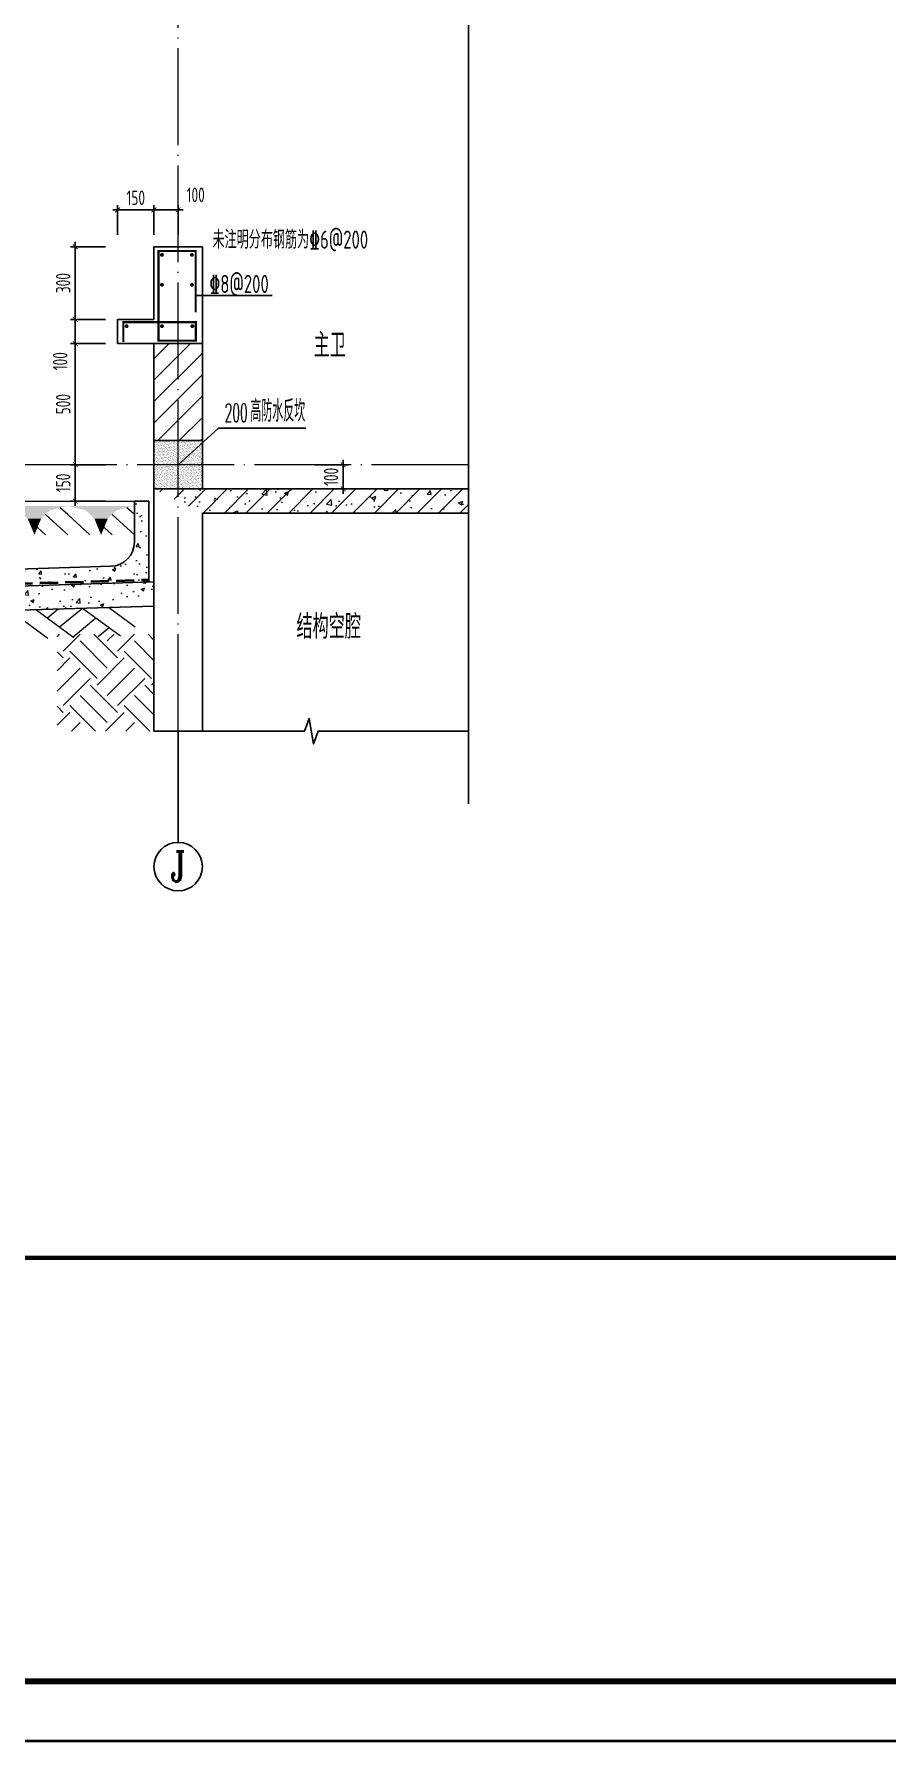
# Model space of a CAD drawing. Extents: x -812054 to 22247, y -644080 to 1003627.
# Drawn here: x -88209 to -84690, y -234941 to -227890 of the extents above; entities that cross this region are included whole.
import ezdxf
from ezdxf.enums import TextEntityAlignment as Align

# ---------------------------------------------------------------- set-up
doc = ezdxf.new("R2010")
doc.units = 0
doc.header["$LTSCALE"] = 1000
doc.linetypes.add('DASH', pattern=[0.35, 0.25, -0.1])
doc.linetypes.add('DOTE', pattern=[2.42, 2, -0.2, 0.02, -0.2])
doc.layers.get('0').update_dxf_attribs({"linetype": 'CONTINUOUS'})
doc.layers.get('DEFPOINTS').update_dxf_attribs({"linetype": 'CONTINUOUS'})
for name, color, linetype in [('A-AXIS_TEXT', 7, 'CONTINUOUS'), ('AXIS', 3, 'CONTINUOUS'), ('COLUMN', 4, 'CONTINUOUS'), ('DIM', 2, 'CONTINUOUS'), ('DIM_IDEN', 67, 'CONTINUOUS'), ('DIM_SYMB', 3, 'CONTINUOUS'), ('PUB_TEXT', 2, 'CONTINUOUS'), ('REIN', 6, 'CONTINUOUS'), ('S-引出线', 40, 'CONTINUOUS'), ('TEXT', 2, 'CONTINUOUS'), ('WALL', 5, 'CONTINUOUS'), ('立面-看线', 251, 'CONTINUOUS')]:
    doc.layers.add(name, color=color, linetype=linetype)
for name, color, linetype, lineweight in [('AXIS_TEXT', 7, 'CONTINUOUS', 20), ('DOTE', 19, 'DOTE', 9), ('PUB_HATCH', 8, 'CONTINUOUS', 9), ('图框', 9, 'CONTINUOUS', 18), ('填充', 251, 'CONTINUOUS', 5), ('立面-中轮廓线', 30, 'CONTINUOUS', 35), ('粉刷', 251, 'CONTINUOUS', 9)]:
    doc.layers.add(name, color=color, linetype=linetype, lineweight=lineweight)
doc.layers.add('yichutu', color=7, linetype='CONTINUOUS', true_color=0xffffff)
doc.styles.add('_TCH_AXIS', font='COMPLEX', dxfattribs={"bigfont": 'GBCBIG'})
doc.styles.add('COMPLEX', font='COMPLEX')
doc.styles.add('DIM_FONT_T3', font='SIMPLEX', dxfattribs={"width": 0.705882, "bigfont": 'GBCBIG'})
doc.styles.add('TSSD_DIMENSION', font='Tssdeng.shx', dxfattribs={"width": 0.7, "bigfont": 'tssdchn.shx'})
doc.styles.add('TSSD_REIN', font='tssdeng.shx', dxfattribs={"width": 0.7, "height": 300, "bigfont": 'tssdchn.shx'})
doc.styles.add('w', font='tssdeng.shx', dxfattribs={"width": 0.8, "bigfont": 'tssdchn.shx'})
doc.dimstyles.new('TSSD_20_20', dxfattribs={"dimtxt": 60, "dimasz": 20, "dimexe": 20, "dimexo": 50, "dimgap": 20, "dimtad": 1, "dimdec": 0, "dimzin": 0, "dimdsep": 46, "dimtxsty": 'TSSD_DIMENSION', "dimblk": 'ARCHTICK', "dimblk1": 'ARCHTICK', "dimblk2": 'ARCHTICK', "dimcen": 0, "dimdle": 20, "dimclrt": 7, "dimadec": 0, "dimazin": 0, "dimtfac": 1, "dimtdec": 0, "dimtix": 1, "dimtmove": 2, "dimatfit": 3, "dimfxl": 1, "dimtolj": 1, "dimtzin": 0, "dimarcsym": 0})
pattern_1 = [(50, (28072.99, 249033.25), (143.452037, -12.550427), [15, -165]), (355, (28072.99, 249033.25), (-27.750267, 150.438427), [12, -132]), (100.4514, (28084.94, 249032.2), (115.701876, 137.88791), [12.74804, -140.22842]), (46.1842, (28072.99, 249073.25), (213.44821, -33.1038), [22.5, -247.5]), (96.6356, (28090.77, 249070.5), (186.93254, 194.82357), [19.12206, -210.3426]), (351.1842, (28072.99, 249073.25), (186.93239, 194.82372), [18, -198]), (21, (28092.99, 249063.25), (119.38141, -80.52378), [15, -165]), (326, (28092.99, 249063.25), (48.663066, 145.03001), [12, -132]), (71.4514, (28102.93, 249056.54), (168.044526, 64.5061), [12.74804, -140.22842]), (37.5, (28072.986, 249033.25), (2.431971, 66.578771), [0, -130.4, 0, -134, 0, -132.5]), (7.5, (28072.986, 249033.25), (52.613907, 78.882342), [0, -76.4, 0, -127.4, 0, -50.5]), (327.5, (28028.386, 249033.25), (106.764487, -4.510974), [0, -50, 0, -156, 0, -207]), (317.5, (28008.39, 249033.25), (116.637234, 20.020996), [0, -65, 0, -103.6, 0, -147])]

# ---------------------------------------------------------------- blocks, each defined once
blk = doc.blocks.new('$LINEPAT$素土夯实')
at = {"color": 0}
for p, q in [((0, -210), (210, 0)), ((120, -300), (420, 0)), ((420, 0), (608, -188)), ((495, -300), (795, 0)), ((615, 0), (705, -90)), ((315, -105), (502, -293)), ((210, -210), (300, -300)), ((705, -300), (795, -210))]:
    blk.add_line(p, q, dxfattribs=at)
blk = doc.blocks.new('$LinePat$自然土壤')
at = {"color": 0}
for p, q in [((0, -90), (71, -19)), ((0, -300), (211, -89)), ((420, -300), (630, -90)), ((210, -300), (286, -224))]:
    blk.add_line(p, q, dxfattribs=at)
for points in [[(0, 0), (630, 0), (168, -45), (462, -45)], [(168, -45), (462, -45), (252, -132), (378, -132)], [(252, -132), (378, -132), (315, -300)]]:
    blk.add_solid(points, dxfattribs=at)
blk = doc.blocks.new('sanshui')
at = {"layer": '粉刷'}
h = blk.add_hatch(dxfattribs=at)
h.set_pattern_fill('混凝土', color=256, scale=20)
h.set_pattern_definition(pattern_1)
edge = h.paths.add_edge_path()
edge.add_line((346317.8, 427329.6), (346257.8, 427329.6))
edge.add_line((346257.8, 427329.6), (346257.8, 427160.3))
edge.add_arc((346157.8, 427160.3), 100, 271.71836, 360, ccw=False)
edge.add_line((346160.8, 427060.3), (345137.8, 427029.6))
edge.add_line((345137.8, 427029.6), (345137.8, 426969.6))
edge.add_line((345137.8, 426969.6), (346317.8, 427005))
edge.add_line((346317.8, 427005), (346317.8, 427329.6))
h = blk.add_hatch(dxfattribs=at)
h.set_pattern_fill('混凝土', color=256, scale=20)
h.set_pattern_definition(pattern_1)
h.paths.add_polyline_path([(346337.8, 426895.6), (346337.8, 426995.6), (345037.8, 426956.6), (345037.8, 426856.6)])
at = {"layer": 'COLUMN'}
for p, q in [((346257.8, 427329.6), (346317.8, 427329.6)), ((346257.8, 427160.3), (346257.8, 427329.6)), ((346317.8, 426995), (346317.8, 427329.6)), ((346160.8, 427060.3), (345137.8, 427029.6)), ((345137.8, 426959.6), (345137.8, 427029.6)), ((346338.1, 426995.6), (345037.8, 426956.6)), ((345037.8, 426856.6), (345037.8, 426956.6)), ((346338.1, 426895.6), (345037.8, 426856.6))]:
    blk.add_line(p, q, dxfattribs=at)
blk.add_arc((346157.8, 427160.3), 100, 271.71836, 0, dxfattribs=at)
at = {"layer": '立面-中轮廓线', "linetype": 'DASH', "ltscale": 0.3}
blk.add_lwpolyline([(345027.8, 426856.6), (345027.8, 426966.3), (346317.8, 427005)], dxfattribs=at)
at = {"layer": '粉刷'}
blk.add_line((344881.5, 427329.6), (346257.8, 427329.6), dxfattribs=at)
at = {"layer": '粉刷', "yscale": 0.4, "zscale": 0.4}
for name, p, xscale, rotation in [('$LinePat$自然土壤', (345156.8, 427309.6), -0.4369306507241237, 359.9999999999903), ('$LinePat$自然土壤', (345432, 427309.6), -0.4369306507241237, 359.9999999999903), ('$LinePat$自然土壤', (345707.3, 427309.6), -0.4369306507241237, 359.9999999999903), ('$LinePat$自然土壤', (345982.6, 427309.6), -0.4369306507241237, 359.9999999999903), ('$LinePat$自然土壤', (346257.8, 427309.6), -0.4369306507241237, 359.9999999999903), ('$LINEPAT$素土夯实', (345851.2, 426881), -0.5117605352322558, 1.718358001643932), ('$LINEPAT$素土夯实', (346257.8, 426893.2), -0.5117605352322558, 1.718358001643932), ('$LINEPAT$素土夯实', (345444.5, 426868.8), -0.5117605352322558, 1.718358001643932)]:
    blk.add_blockref(name, p, dxfattribs=dict(at, xscale=xscale, rotation=rotation))
blk = doc.blocks.new('GFDDDDRG')
at = {"layer": '图框'}
blk.add_lwpolyline([(923310, -107437), (923310, -159999), (893610, -159999), (893610, -107437)], close=True, dxfattribs=at)
blk.add_lwpolyline([(923310, -107437), (923310, -159999), (893610, -159999), (893610, -107437)], close=True, dxfattribs=at)
at = {"layer": '图框', "const_width": 50}
blk.add_lwpolyline([(894110, -159499), (922810, -159499), (922810, -108687), (894110, -108687)], close=True, dxfattribs=at)
at = {"layer": '图框', "const_width": 35}
blk.add_lwpolyline([(894110, -156002), (922810, -156002)], dxfattribs=at)
blk = doc.blocks.new('yct-1051-594-26275-14850-25-1002.0')
at = {"layer": 'yichutu', "color": 7, "true_color": 0xffffff}
blk.add_lwpolyline([(0, 0), (0, 14850), (26275, 14850), (26275, 0)], close=True, dxfattribs=at)
blk = doc.blocks.new('_AXISO')
blk.add_circle((0, 0), 0.5)
at = {"layer": 'A-AXIS_TEXT', "style": 'COMPLEX', "width": 1.041667}
blk.add_attdef('A', text='', height=0.56, dxfattribs=at).set_placement((-0.25, -0.28), (0.25, -0.28), align=Align.FIT)
blk = doc.blocks.new('20210809.02282773')
at = {"layer": 'REIN', "const_width": 9}
blk.add_lwpolyline([(87154.5, 66580.9), (87154.5, 66662.3), (87453.9, 66662.3), (87453.9, 66586), (87300.3, 66586), (87300.3, 66956.5), (87453.6, 66956.5), (87453.6, 66703.7)], dxfattribs=at)
at = {"layer": 'REIN', "const_width": 8}
for points in [[(87310, 66940.5, 1), (87318, 66940.5, 1)], [(87433.8, 66940.5, 1), (87441.8, 66940.5, 1)], [(87310, 66817, 1), (87318, 66817, 1)], [(87433.8, 66817, 1), (87441.8, 66817, 1)], [(87164.2, 66646.1, 1), (87172.2, 66646.1, 1)], [(87310, 66646.1, 1), (87318, 66646.1, 1)], [(87435.7, 66646.1, 1), (87443.7, 66646.1, 1)]]:
    blk.add_lwpolyline(points, format="xyb", close=True, dxfattribs=at)
at = {"layer": 'S-引出线'}
blk.add_lwpolyline([(87768.9, 66773.1), (87456.3, 66773.1)], dxfattribs=at)
at = {"layer": 'TEXT', "width": 0.7}
for s, rotation, style, p in [('未注明分布钢筋为%%1326@200', 0, 'TSSD_REIN', (87522.7, 66966)), ('%%1328@200', 360, 'w', (87510, 66782.7))]:
    blk.add_text(s, height=75, rotation=rotation, dxfattribs=dict(at, style=style)).set_placement(p)
blk = doc.blocks.new('20210902.15310896')
at = {"layer": 'DOTE', "color": 1, "linetype": 'DOTE', "ltscale": 0.2}
for p, q in [((79213.2, -133245.9), (79213.2, -115565.9)), ((80411.7, -132145.9), (78043, -132145.9))]:
    blk.add_line(p, q, dxfattribs=at)
blk = doc.blocks.new('_ArchTick')
at = {"color": 0, "linetype": 'ByBlock', "const_width": 0.15}
blk.add_lwpolyline([(-0.5, -0.5), (0.5, 0.5)], dxfattribs=at)
blk = doc.blocks.new('*D3789')
at = {"layer": 'DEFPOINTS', "color": 0, "transparency": 16777216}
for p in [(-87714.7, -228615.6), (-87864.7, -228767.9), (-87714.7, -228767.9)]:
    blk.add_point(p, dxfattribs=at)
at = {"layer": 'DIM', "color": 0, "lineweight": -2, "transparency": 16777216}
for p, q in [((-87864.7, -228717.9), (-87864.7, -228595.6)), ((-87714.7, -228717.9), (-87714.7, -228595.6)), ((-87884.7, -228615.6), (-87694.7, -228615.6))]:
    blk.add_line(p, q, dxfattribs=at)
at = {"layer": 'DIM', "color": 0, "lineweight": -2, "transparency": 16777216, "xscale": 20, "yscale": 20, "zscale": 20, "rotation": 180}
blk.add_blockref('_ArchTick', (-87864.7, -228615.6), dxfattribs=at)
at = {"layer": 'DIM', "color": 0, "lineweight": -2, "transparency": 16777216, "xscale": 20, "yscale": 20, "zscale": 20}
blk.add_blockref('_ArchTick', (-87714.7, -228615.6), dxfattribs=at)
at = {"layer": 'DIM', "color": 7, "transparency": 16777216, "insert": (-87789.7, -228565.6), "char_height": 60, "attachment_point": 5, "style": 'TSSD_DIMENSION'}
blk.add_mtext('\\A1;150', dxfattribs=at)
blk = doc.blocks.new('*D3790')
at = {"layer": 'DEFPOINTS', "color": 0, "transparency": 16777216}
for p in [(-87614.7, -228615.6), (-87714.7, -228767.9), (-87614.7, -228767.9)]:
    blk.add_point(p, dxfattribs=at)
at = {"layer": 'DIM', "color": 0, "lineweight": -2, "transparency": 16777216}
for p, q in [((-87714.7, -228717.9), (-87714.7, -228595.6)), ((-87614.7, -228717.9), (-87614.7, -228595.6)), ((-87734.7, -228615.6), (-87594.7, -228615.6))]:
    blk.add_line(p, q, dxfattribs=at)
at = {"layer": 'DIM', "color": 0, "lineweight": -2, "transparency": 16777216, "xscale": 20, "yscale": 20, "zscale": 20, "rotation": 180}
blk.add_blockref('_ArchTick', (-87714.7, -228615.6), dxfattribs=at)
at = {"layer": 'DIM', "color": 0, "lineweight": -2, "transparency": 16777216, "xscale": 20, "yscale": 20, "zscale": 20}
blk.add_blockref('_ArchTick', (-87614.7, -228615.6), dxfattribs=at)
at = {"layer": 'DIM', "color": 7, "transparency": 16777216, "insert": (-87542.3, -228553.4), "char_height": 60, "attachment_point": 5, "style": 'TSSD_DIMENSION'}
blk.add_mtext('\\A1;100', dxfattribs=at)
blk = doc.blocks.new('*D3792')
at = {"layer": 'DEFPOINTS', "color": 0, "transparency": 16777216}
for p in [(-88039.3, -228767.9), (-87864.7, -228767.9), (-87864.7, -229067.9)]:
    blk.add_point(p, dxfattribs=at)
at = {"layer": 'DIM', "color": 0, "lineweight": -2, "transparency": 16777216}
for p, q in [((-87914.7, -228767.9), (-88059.3, -228767.9)), ((-88039.3, -229087.9), (-88039.3, -228747.9)), ((-87914.7, -229067.9), (-88059.3, -229067.9))]:
    blk.add_line(p, q, dxfattribs=at)
at = {"layer": 'DIM', "color": 0, "lineweight": -2, "transparency": 16777216, "xscale": 20, "yscale": 20, "zscale": 20}
for p, rotation in [((-88039.3, -228767.9), 90), ((-88039.3, -229067.9), 270)]:
    blk.add_blockref('_ArchTick', p, dxfattribs=dict(at, rotation=rotation))
at = {"layer": 'DIM', "color": 7, "transparency": 16777216, "insert": (-88089.3, -228917.9), "char_height": 60, "attachment_point": 5, "rotation": 90, "style": 'TSSD_DIMENSION'}
blk.add_mtext('\\A1;300', dxfattribs=at)
blk = doc.blocks.new('*D3793')
at = {"layer": 'DEFPOINTS', "color": 0, "transparency": 16777216}
for p in [(-88039.3, -229067.9), (-87864.7, -229067.9), (-87864.7, -229167.9)]:
    blk.add_point(p, dxfattribs=at)
at = {"layer": 'DIM', "color": 0, "lineweight": -2, "transparency": 16777216}
for p, q in [((-87914.7, -229067.9), (-88059.3, -229067.9)), ((-88039.3, -229187.9), (-88039.3, -229047.9)), ((-87914.7, -229167.9), (-88059.3, -229167.9))]:
    blk.add_line(p, q, dxfattribs=at)
at = {"layer": 'DIM', "color": 0, "lineweight": -2, "transparency": 16777216, "xscale": 20, "yscale": 20, "zscale": 20}
for p, rotation in [((-88039.3, -229067.9), 90), ((-88039.3, -229167.9), 270)]:
    blk.add_blockref('_ArchTick', p, dxfattribs=dict(at, rotation=rotation))
at = {"layer": 'DIM', "color": 7, "transparency": 16777216, "insert": (-88101.5, -229240.3), "char_height": 60, "attachment_point": 5, "rotation": 90, "style": 'TSSD_DIMENSION'}
blk.add_mtext('\\A1;100', dxfattribs=at)
blk = doc.blocks.new('*D3794')
at = {"layer": 'DEFPOINTS', "color": 0, "transparency": 16777216}
for p in [(-88039.3, -229167.9), (-87864.7, -229167.9), (-87864.7, -229667.9)]:
    blk.add_point(p, dxfattribs=at)
at = {"layer": 'DIM', "color": 0, "lineweight": -2, "transparency": 16777216}
for p, q in [((-88039.3, -229687.9), (-88039.3, -229147.9)), ((-87914.7, -229167.9), (-88059.3, -229167.9)), ((-87914.7, -229667.9), (-88059.3, -229667.9))]:
    blk.add_line(p, q, dxfattribs=at)
at = {"layer": 'DIM', "color": 0, "lineweight": -2, "transparency": 16777216, "xscale": 20, "yscale": 20, "zscale": 20}
for p, rotation in [((-88039.3, -229167.9), 90), ((-88039.3, -229667.9), 270)]:
    blk.add_blockref('_ArchTick', p, dxfattribs=dict(at, rotation=rotation))
at = {"layer": 'DIM', "color": 7, "transparency": 16777216, "insert": (-88089.3, -229417.9), "char_height": 60, "attachment_point": 5, "rotation": 90, "style": 'TSSD_DIMENSION'}
blk.add_mtext('\\A1;500', dxfattribs=at)
blk = doc.blocks.new('*D3795')
at = {"layer": 'DEFPOINTS', "color": 0, "transparency": 16777216}
for p in [(-88039.3, -229667.9), (-87864.7, -229667.9), (-87864.7, -229817.9)]:
    blk.add_point(p, dxfattribs=at)
at = {"layer": 'DIM', "color": 0, "lineweight": -2, "transparency": 16777216}
for p, q in [((-88039.3, -229837.9), (-88039.3, -229647.9)), ((-87914.7, -229667.9), (-88059.3, -229667.9)), ((-87914.7, -229817.9), (-88059.3, -229817.9))]:
    blk.add_line(p, q, dxfattribs=at)
at = {"layer": 'DIM', "color": 0, "lineweight": -2, "transparency": 16777216, "xscale": 20, "yscale": 20, "zscale": 20}
for p, rotation in [((-88039.3, -229667.9), 90), ((-88039.3, -229817.9), 270)]:
    blk.add_blockref('_ArchTick', p, dxfattribs=dict(at, rotation=rotation))
at = {"layer": 'DIM', "color": 7, "transparency": 16777216, "insert": (-88089.3, -229742.9), "char_height": 60, "attachment_point": 5, "rotation": 90, "style": 'TSSD_DIMENSION'}
blk.add_mtext('\\A1;150', dxfattribs=at)
blk = doc.blocks.new('*D3796')
at = {"layer": 'DEFPOINTS', "color": 0, "transparency": 16777216}
for p in [(-87099.6, -229667.9), (-86933.6, -229667.9), (-87099.6, -229767.9)]:
    blk.add_point(p, dxfattribs=at)
at = {"layer": 'DIM', "color": 0, "lineweight": -2, "transparency": 16777216}
for p, q in [((-86933.6, -229667.9), (-86933.6, -229647.9)), ((-87049.6, -229667.9), (-86913.6, -229667.9)), ((-86933.6, -229767.9), (-86933.6, -229667.9)), ((-87049.6, -229767.9), (-86913.6, -229767.9)), ((-86933.6, -229767.9), (-86933.6, -229787.9))]:
    blk.add_line(p, q, dxfattribs=at)
at = {"layer": 'DIM', "color": 0, "lineweight": -2, "transparency": 16777216, "xscale": 20, "yscale": 20, "zscale": 20}
for p, rotation in [((-86933.6, -229667.9), 270), ((-86933.6, -229767.9), 90)]:
    blk.add_blockref('_ArchTick', p, dxfattribs=dict(at, rotation=rotation))
at = {"layer": 'DIM', "color": 7, "transparency": 16777216, "insert": (-86983.6, -229717.9), "char_height": 60, "attachment_point": 5, "rotation": 90, "style": 'TSSD_DIMENSION'}
blk.add_mtext('\\A1;100', dxfattribs=at)

msp = doc.modelspace()

# ---------------------------------------------------------------- hatches: boundary and pattern name
at = {"layer": 'PUB_HATCH'}
h = msp.add_hatch(dxfattribs=at)
h.set_pattern_fill('普通砖', color=256, scale=25, style=0)
h.set_pattern_definition([(45, (-700045.335, -61179.99), (-44.1941915, 44.1941915), [])])
h.paths.add_polyline_path([(-87514.74, -229567.9), (-87514.74, -229167.9), (-87714.74, -229167.9), (-87714.74, -229567.9)])
h = msp.add_hatch(dxfattribs=at)
h.set_pattern_fill('钢筋混凝土', color=256, scale=25, style=0)
h.set_pattern_definition([(45, (-700045.335, -61224.87), (-44.194174, 44.194174), []), (50, (-700045.33, -61224.87), (179.315046, -15.688034), [18.75, -206.25]), (355, (-700045.33, -61224.87), (-34.687833, 188.048033), [15, -165]), (100.4514, (-700030.4, -61226.18), (144.627345, 172.359886), [15.93505, -175.28553]), (46.1842, (-700045.33, -61174.87), (266.81026, -41.37975), [28.125, -309.375]), (96.6356, (-700023.1, -61178.32), (233.66568, 243.52947), [23.90257, -262.92825]), (351.1842, (-700045.33, -61174.87), (233.66549, 243.52965), [22.5, -247.5]), (21, (-700020.33, -61187.37), (149.226763, -100.654723), [18.75, -206.25]), (326, (-700020.33, -61187.37), (60.828833, 181.28751), [15, -165]), (71.4514, (-700007.9, -61195.76), (210.055657, 80.632624), [15.93505, -175.28553]), (37.5, (-700045.335, -61224.87), (3.039964, 83.2234635), [0, -163, 0, -167.5, 0, -165.625]), (7.5, (-700045.335, -61224.87), (65.767384, 98.602928), [0, -95.5, 0, -159.25, 0, -63.125]), (327.5, (-700101.085, -61224.87), (133.455609, -5.638718), [0, -62.5, 0, -195, 0, -258.75]), (317.5, (-700126.08, -61224.87), (145.796542, 25.026246), [0, -81.25, 0, -129.5, 0, -183.75])])
h.paths.add_polyline_path([(-86416.21, -229767.9), (-87714.74, -229767.9), (-87514.74, -229867.9), (-86416.21, -229867.9)])
at = {"layer": '填充'}
h = msp.add_hatch(dxfattribs=at)
h.set_pattern_fill('EARTH', color=250, scale=50, angle=45, style=0)
h.set_pattern_definition([(45, (-1203213.01, -685961.27), (0, 224.506403), [158.75, -158.75]), (45, (-1203255.1, -685919.18), (0, 224.506403), [158.75, -158.75]), (45, (-1203297.2, -685877.08), (0, 224.506403), [158.75, -158.75]), (135, (-1203297.2, -685849.02), (-224.506403, 0), [158.75, -158.75]), (135, (-1203255.1, -685806.93), (-224.506403, 0), [158.75, -158.75]), (135, (-1203213.01, -685764.83), (-224.506403, 0), [158.75, -158.75])])
h.paths.add_polyline_path([(-87714.74, -230367.9), (-88114.74, -230367.9), (-88114.74, -230767.9), (-87714.74, -230767.9)])
at = {"layer": '立面-看线'}
h = msp.add_hatch(dxfattribs=at)
h.set_pattern_fill('碎沙', color=256, scale=4)
h.set_pattern_definition([(37.5, (-888767.977, -615129.8536), (-0.32000626, 9.78826475), [0, -7.7216, 0, -8.636, 0, -8.255]), (7.5, (-888767.977, -615129.854), (8.99046566, 14.33650201), [0, -4.1656, 0, -6.9596, 0, -2.667]), (327.5, (-888774.2255, -615129.854), (15.819847405, 0.02874369), [0, -2.54, 0, -9.144, 0, -11.938]), (317.5, (-888774.226, -615129.854), (15.27112905, 4.45858647), [0, -1.27, 0, -5.9944, 0, -6.858])])
h.paths.add_polyline_path([(-87714.74, -229767.9), (-87514.74, -229767.9), (-87514.74, -229567.9), (-87714.74, -229567.9)])

# ---------------------------------------------------------------- linework, layer by layer
at = {"layer": 'AXIS'}
msp.add_line((-87614.77, -230767.9), (-87614.77, -231227.3), dxfattribs=at)
at = {"layer": 'DIM_IDEN'}
for p, q in [((-87614.74, -229667.9), (-87447.93, -229516.38)), ((-87447.93, -229516.38), (-87087.75, -229516.38))]:
    msp.add_line(p, q, dxfattribs=at)
at = {"layer": 'DIM_SYMB'}
for points in [[(-86416.21, -213687.9), (-86416.21, -222349.78), (-86363.71, -222368.89), (-86468.71, -222387.4), (-86416.21, -222406.03), (-86416.21, -231067.9)], [(-87714.74, -230767.9), (-87093.6, -230767.9), (-87074.49, -230715.4), (-87055.98, -230820.4), (-87037.35, -230767.9), (-86416.21, -230767.9)]]:
    msp.add_lwpolyline(points, dxfattribs=at)
at = {"layer": 'WALL'}
for p, q in [((-87714.74, -229067.9), (-87714.74, -228767.9)), ((-87714.74, -228767.9), (-87514.74, -228767.9)), ((-87514.74, -229067.9), (-87514.74, -228767.9)), ((-87714.74, -229067.9), (-87864.74, -229067.9)), ((-87864.74, -229067.9), (-87864.74, -229167.9)), ((-87514.74, -229164.85), (-87514.74, -229067.9)), ((-87864.74, -229167.9), (-87514.74, -229167.9)), ((-87714.74, -229567.9), (-87714.74, -229167.9)), ((-87514.74, -229167.9), (-87514.74, -229164.85)), ((-87514.74, -229567.9), (-87514.74, -229167.9)), ((-87714.74, -229567.9), (-87514.74, -229567.9)), ((-87714.77, -230767.9), (-87714.74, -229767.9)), ((-86416.21, -229767.9), (-87714.74, -229767.9)), ((-86416.21, -229867.9), (-86416.21, -229767.9)), ((-87514.77, -230767.91), (-87514.74, -229867.9)), ((-86416.21, -229867.9), (-87514.74, -229867.9)), ((-87714.77, -230767.9), (-87514.77, -230767.91))]:
    msp.add_line(p, q, dxfattribs=at)
msp.add_lwpolyline([(-87714.74, -229567.9), (-87514.74, -229567.9), (-87514.74, -229767.9), (-87714.74, -229767.9)], close=True, dxfattribs=at)

# ---------------------------------------------------------------- block references
at = {"xscale": 0.5, "yscale": 0.5, "zscale": 0.5}
msp.add_blockref('GFDDDDRG', (-538919.72, -154941.4), dxfattribs=at)
msp.add_blockref('sanshui', (-434052.86, -657147.53))
at = {"layer": 'AXIS'}
ref = msp.add_blockref('_AXISO', (-87614.77, -231327.3), dxfattribs=dict(at, xscale=200, yscale=200, zscale=200))
ref.add_attrib('A', 'J', dxfattribs={"layer": 'AXIS_TEXT', "height": 124.02, "style": '_TCH_AXIS'}).set_placement((-87647.25, -231389.3), (-87582.29, -231389.3), align=Align.FIT)
at = {"layer": 'DOTE'}
msp.add_blockref('20210902.15310896', (-166827.92, -97522.01), dxfattribs=at)
at = {"layer": 'REIN'}
msp.add_blockref('20210809.02282773', (-174995.78, -295741.76), dxfattribs=at)
at = {"layer": 'yichutu', "rotation": 270}
msp.add_blockref('yct-1051-594-26275-14850-25-1002.0', (-92114.83, -208659.88), dxfattribs=at)

# ---------------------------------------------------------------- texts
at = {"layer": 'PUB_TEXT'}
for s, height, style, width, p in [('主卫', 100, 'TSSD_REIN', 0.7, (-87055.52, -229224.76)), ('200', 74.375, 'DIM_FONT_T3', 0.49827, (-87422.92, -229490.13)), ('高防水反坎', 89.362, 'DIM_FONT_T3', 0.705882, (-87317.03, -229490.13)), ('结构空腔', 100, 'TSSD_REIN', 0.7, (-87126.31, -230386.49))]:
    msp.add_text(s, height=height, dxfattribs=dict(at, style=style, width=width)).set_placement(p)

# ---------------------------------------------------------------- dimensions: what is measured, and where the dimension line sits
at = {"layer": 'DIM'}
for p1, p2, distance, picture, middle in [((-87864.74, -228767.9), (-87714.74, -228767.9), 152.32, '*D3789', (-87789.74, -228565.58)), ((-87864.74, -229067.9), (-87864.74, -228767.9), 174.61, '*D3792', (-88089.35, -228917.9)), ((-87864.74, -229667.9), (-87864.74, -229167.9), 174.61, '*D3794', (-88089.35, -229417.9)), ((-87864.74, -229817.9), (-87864.74, -229667.9), 174.61, '*D3795', (-88089.35, -229742.9)), ((-87099.56, -229767.9), (-87099.56, -229667.9), -165.96, '*D3796', (-86983.6, -229717.9))]:
    dim = msp.add_aligned_dim(p1=p1, p2=p2, distance=distance, dimstyle='TSSD_20_20', dxfattribs=at)
    dim.commit()
    dim.dimension.update_dxf_attribs({"geometry": picture, "text_midpoint": middle})
for base, p1, p2, angle, picture, middle in [((-87614.74, -228615.58), (-87714.74, -228767.9), (-87614.74, -228767.9), 360, '*D3790', (-87542.32, -228553.39)), ((-88039.35, -229067.9), (-87864.74, -229167.9), (-87864.74, -229067.9), 90, '*D3793', (-88101.54, -229240.32))]:
    dim = msp.add_linear_dim(base=base, p1=p1, p2=p2, angle=angle, dimstyle='TSSD_20_20', dxfattribs=at)
    dim.commit()
    dim.dimension.update_dxf_attribs({"geometry": picture, "text_midpoint": middle, "dimtype": 161})

doc.saveas('drawing.dxf')
